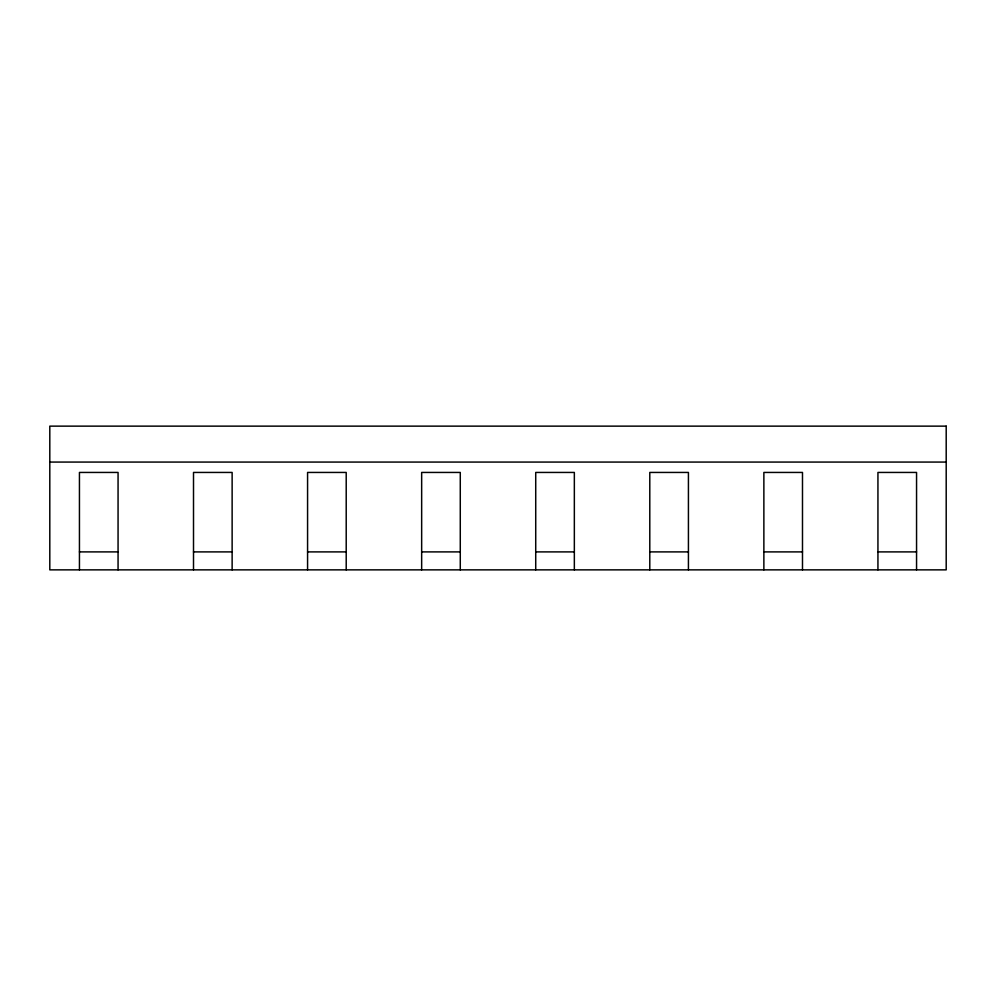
<?xml version="1.0" encoding="UTF-8"?>
<svg xmlns="http://www.w3.org/2000/svg" width="996" height="996" viewBox="0 0 996 996"><rect width="100%" height="100%" fill="white"/><g stroke="black" fill="none" stroke-linecap="round" stroke-linejoin="round"><path stroke-width="1.49" d="M49.8 462.069L946.2 462.069M79.443 551.896L118.063 551.896M193.51 551.896L232.13 551.896M307.577 551.896L346.21 551.896M421.657 551.896L460.276 551.896M535.724 551.896L574.343 551.896M649.79 551.896L688.423 551.896M763.87 551.896L802.49 551.896M877.937 551.896L916.557 551.896M916.557 569.861L916.557 472.44L877.937 472.44L877.937 569.861M802.49 569.861L802.49 472.44L763.87 472.44L763.87 569.861M688.423 569.861L688.423 472.44L649.79 472.44L649.79 569.861M574.343 569.861L574.343 472.44L535.724 472.44L535.724 569.861M460.276 569.861L460.276 472.44L421.657 472.44L421.657 569.861M346.21 569.861L346.21 472.44L307.577 472.44L307.577 569.861M232.13 569.861L232.13 472.44L193.51 472.44L193.51 569.861M118.063 569.861L118.063 472.44L79.443 472.44L79.443 569.861M946.2 426.139L49.8 426.139L49.8 569.861L946.2 569.861L946.2 426.139"/></g></svg>
